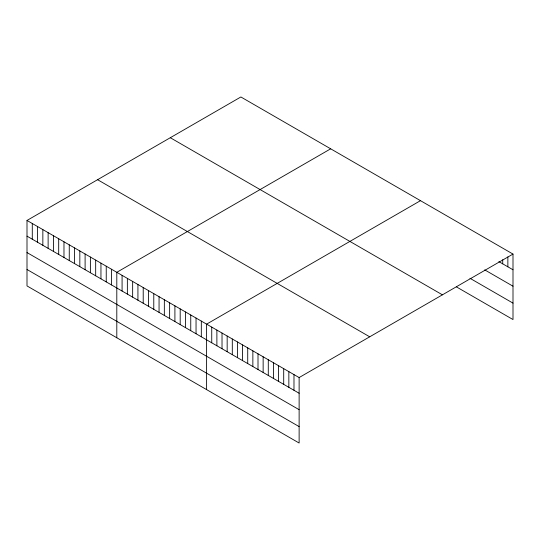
<?xml version="1.0" encoding="UTF-8"?>
<svg xmlns="http://www.w3.org/2000/svg" width="540" height="540" viewBox="0 0 540 540"><rect width="100%" height="100%" fill="white"/><g stroke="black" fill="none" stroke-linecap="round" stroke-linejoin="round"><path stroke-width="0.81" d="M27 220.448L299.126 377.561L299.126 443.03L27 285.923L27 220.448L240.874 96.971L513 254.077L513 319.552L456.462 286.909M330.676 148.817L116.802 272.295L116.802 337.77M420.478 200.664L206.604 324.142L206.604 389.617M299.126 377.561L513 254.077M498.865 261.617L513 269.777M484.731 269.879L513 286.2M469.949 278.269L513 303.122M170.296 137.72L442.422 294.827M97.578 179.699L369.704 336.812M27 236.149L299.126 393.255M27 252.572L299.126 409.685M27 269.494L299.126 426.607M507.863 256.892L507.863 266.807M502.72 259.713L502.72 263.844M293.983 374.591L293.983 390.292M288.846 371.621L288.846 387.322M283.703 368.658L283.703 384.352M278.566 365.688L278.566 381.389M273.422 362.718L273.422 378.419M268.286 359.755L268.286 375.449M263.142 356.785L263.142 372.485M258.005 353.815L258.005 369.515M252.862 350.851L252.862 366.552M247.725 347.882L247.725 363.582M242.582 344.912L242.582 360.612M237.445 341.948L237.445 357.649M232.301 338.978L232.301 354.679M227.165 336.015L227.165 351.709M222.021 333.045L222.021 348.745M216.884 330.075L216.884 345.776M211.741 327.112L211.741 342.806M201.319 321.091L201.319 336.791M196.04 318.04L196.04 333.74M190.755 314.989L190.755 330.689M185.47 311.945L185.47 327.638M180.191 308.894L180.191 324.594M174.906 305.843L174.906 321.543M169.628 302.791L169.628 318.492M164.342 299.74L164.342 315.441M159.057 296.696L159.057 312.39M153.779 293.645L153.779 309.346M148.493 290.594L148.493 306.295M143.215 287.543L143.215 303.244M137.93 284.492L137.93 300.193M132.651 281.441L132.651 297.142M127.366 278.397L127.366 294.091M122.081 275.346L122.081 291.047M111.517 269.244L111.517 284.945M106.238 266.193L106.238 281.894M100.953 263.149L100.953 278.843M95.675 260.098L95.675 275.798M90.389 257.047L90.389 272.747M85.104 253.996L85.104 269.696M79.826 250.945L79.826 266.645M74.54 247.894L74.54 263.594M69.262 244.85L69.262 260.543M63.977 241.799L63.977 257.499M58.691 238.748L58.691 254.448M53.413 235.697L53.413 251.397M48.127 232.646L48.127 248.346M42.849 229.601L42.849 245.295M37.564 226.55L37.564 242.251M32.285 223.499L32.285 239.2"/></g></svg>
